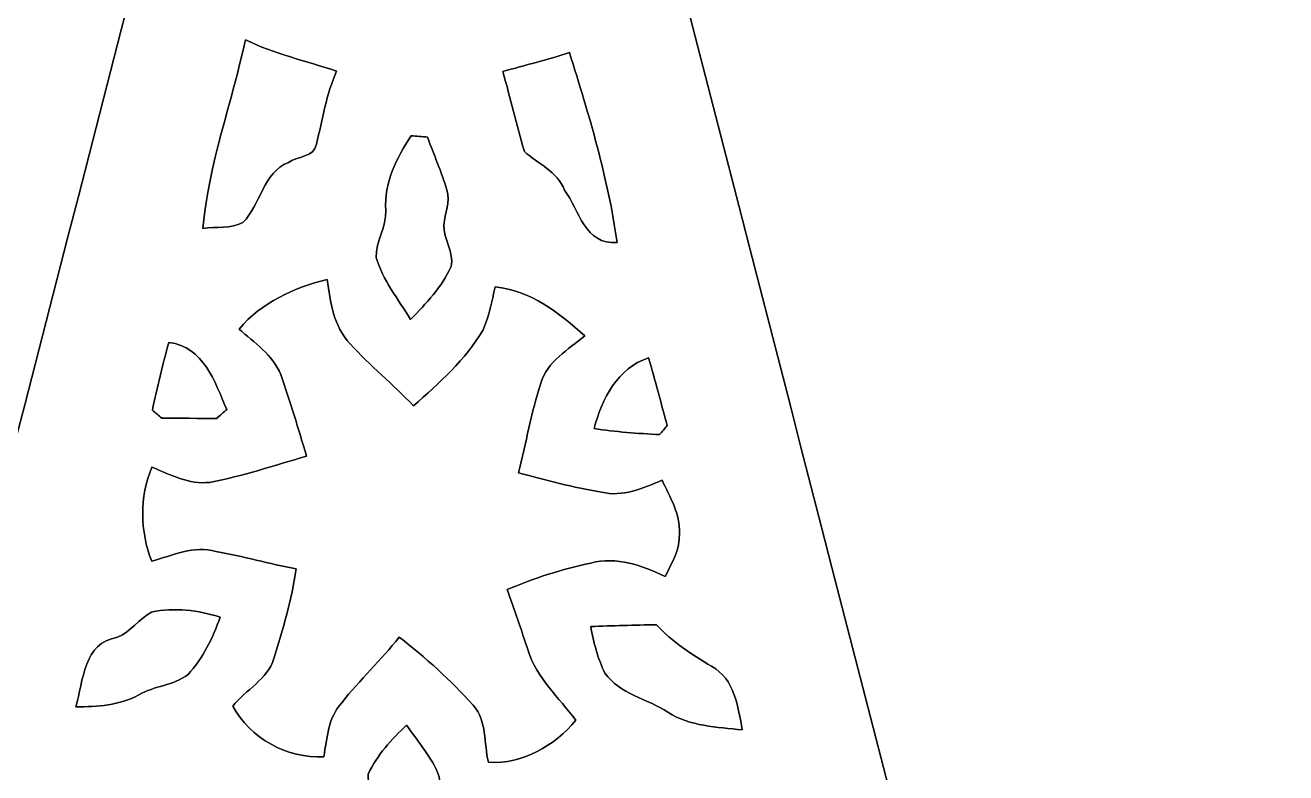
# Model space of a CAD drawing. Header units: centimetres. Extents: x -16.8 to 16.8, y -16.7 to 16.7.
# Drawn here: x -9.74 to 1.92, y -1.49 to 5.42 of the extents above; entities that cross this region are included whole.
import ezdxf

# ---------------------------------------------------------------- set-up
doc = ezdxf.new("R2010")
doc.units = ezdxf.units.CM
doc.header["$MEASUREMENT"] = 0
doc.layers.add('Layer 1', color=7, linetype='Continuous')

msp = doc.modelspace()

# ---------------------------------------------------------------- linework, layer by layer
at = {"layer": 'Layer 1', "color": 7}
for points, knots in [([(-16.77458, 16.66875), (-16.77458, 16.66875), (16.77458, 16.66875), (16.77458, 16.66875), (16.77458, 16.66875), (16.77458, 16.66875), (16.77458, -16.66875), (16.77458, -16.66875), (16.77458, -16.66875), (16.77458, -16.66875), (-16.77458, -16.66875), (-16.77458, -16.66875), (-16.77458, -16.66875), (-16.77458, -16.66875), (-16.77458, 16.66875), (-16.77458, 16.66875), (-16.77458, 16.66875), (-16.77458, 16.66875), (-16.77458, 16.66875), (-16.77458, 16.66875)], [0, 0, 0, 0, 0.16666667, 0.16666667, 0.16666667, 0.16666667, 0.33333333, 0.33333333, 0.33333333, 0.33333333, 0.5, 0.5, 0.5, 0.5, 0.66666667, 0.66666667, 0.66666667, 0.66666667, 1, 1, 1, 1]), ([(-6.23111, 15.51093), (-6.28333, 15.34583), (-6.32495, 15.17756), (-6.36658, 15.00928), (-6.36658, 15.00928), (-8.48431, 6.79132), (-10.60027, -1.42699), (-12.72258, -9.64353), (-12.72258, -9.64353), (-13.14097, -11.31993), (-13.60135, -12.9861), (-13.99858, -14.66779), (-13.99858, -14.66779), (-12.89085, -14.726), (-11.78031, -14.67697), (-10.67153, -14.69425), (-10.67153, -14.69425), (-9.71938, -14.71789), (-8.76723, -14.60676), (-7.81579, -14.6872), (-7.81579, -14.6872), (-7.81332, -15.22624), (-7.81861, -15.76564), (-7.80309, -16.30504), (-7.80309, -16.30504), (-6.73276, -16.32726), (-5.66208, -16.3128), (-4.59176, -16.31456), (-4.59176, -16.31456), (-4.54978, -15.76352), (-4.578, -15.21143), (-4.58011, -14.66003), (-4.58011, -14.66003), (-3.71722, -14.67167), (-2.85609, -14.60288), (-1.99319, -14.62193), (-1.99319, -14.62193), (-0.80151, -14.61135), (0.39123, -14.6491), (1.58221, -14.59971), (1.58221, -14.59971), (1.26718, -13.29655), (0.90452, -12.00467), (0.58632, -10.70187), (0.58632, -10.70187), (-1.45415, -2.80247), (-3.48474, 5.0994), (-5.52097, 12.99986), (-5.52097, 12.99986), (-5.72064, 13.82995), (-5.96759, 14.64874), (-6.14151, 15.48483), (-6.14151, 15.48483), (-6.16409, 15.49153), (-6.20854, 15.50458), (-6.23111, 15.51093), (-6.23111, 15.51093), (-6.23111, 15.51093), (-6.23111, 15.51093), (-6.23111, 15.51093)], [0, 0, 0, 0, 0.0625, 0.0625, 0.0625, 0.0625, 0.125, 0.125, 0.125, 0.125, 0.1875, 0.1875, 0.1875, 0.1875, 0.25, 0.25, 0.25, 0.25, 0.3125, 0.3125, 0.3125, 0.3125, 0.375, 0.375, 0.375, 0.375, 0.4375, 0.4375, 0.4375, 0.4375, 0.5, 0.5, 0.5, 0.5, 0.5625, 0.5625, 0.5625, 0.5625, 0.625, 0.625, 0.625, 0.625, 0.6875, 0.6875, 0.6875, 0.6875, 0.75, 0.75, 0.75, 0.75, 0.8125, 0.8125, 0.8125, 0.8125, 0.875, 0.875, 0.875, 0.875, 1, 1, 1, 1]), ([(-7.70114, 5.28849), (-7.43232, 5.15691), (-7.14058, 5.08988), (-6.85729, 4.99816), (-6.85729, 4.99816), (-6.95466, 4.78296), (-6.98535, 4.54907), (-7.04497, 4.32259), (-7.04497, 4.32259), (-7.06049, 4.19982), (-7.22948, 4.20934), (-7.3025, 4.1529), (-7.3025, 4.1529), (-7.5371, 4.06435), (-7.55862, 3.76061), (-7.72442, 3.59728), (-7.72442, 3.59728), (-7.83661, 3.53907), (-7.97207, 3.55882), (-8.09449, 3.54259), (-8.09449, 3.54259), (-8.04228, 4.13879), (-7.8232, 4.705), (-7.70114, 5.28849)], [0, 0, 0, 0, 0.14285714, 0.14285714, 0.14285714, 0.14285714, 0.28571429, 0.28571429, 0.28571429, 0.28571429, 0.42857143, 0.42857143, 0.42857143, 0.42857143, 0.57142857, 0.57142857, 0.57142857, 0.57142857, 0.71428571, 0.71428571, 0.71428571, 0.71428571, 1, 1, 1, 1]), ([(-5.32059, 4.99427), (-5.11528, 5.05319), (-4.90749, 5.10152), (-4.705, 5.16925), (-4.705, 5.16925), (-4.52438, 4.59423), (-4.34834, 4.00967), (-4.26438, 3.41277), (-4.26438, 3.41277), (-4.56177, 3.38737), (-4.61433, 3.70981), (-4.75051, 3.89678), (-4.75051, 3.89678), (-4.81789, 4.0707), (-4.99428, 4.13914), (-5.12198, 4.2545), (-5.12198, 4.2545), (-5.19642, 4.49862), (-5.24969, 4.74909), (-5.32059, 4.99427)], [0, 0, 0, 0, 0.16666667, 0.16666667, 0.16666667, 0.16666667, 0.33333333, 0.33333333, 0.33333333, 0.33333333, 0.5, 0.5, 0.5, 0.5, 0.66666667, 0.66666667, 0.66666667, 0.66666667, 1, 1, 1, 1]), ([(-6.16867, 4.4002), (-6.11858, 4.39596), (-6.06848, 4.39173), (-6.01804, 4.38714), (-6.01804, 4.38714), (-5.95559, 4.22522), (-5.89068, 4.06435), (-5.83777, 3.89855), (-5.83777, 3.89855), (-5.80461, 3.79024), (-5.85788, 3.68229), (-5.86669, 3.57434), (-5.86669, 3.57434), (-5.86952, 3.44311), (-5.77003, 3.32105), (-5.79896, 3.18946), (-5.79896, 3.18946), (-5.88574, 3.00143), (-6.02933, 2.84692), (-6.17432, 2.70157), (-6.17432, 2.70157), (-6.28721, 2.88678), (-6.43184, 3.06282), (-6.49146, 3.27484), (-6.49146, 3.27484), (-6.4957, 3.42477), (-6.39586, 3.55776), (-6.40221, 3.70946), (-6.40221, 3.70946), (-6.42444, 3.96522), (-6.29991, 4.19276), (-6.16867, 4.4002)], [0, 0, 0, 0, 0.11111111, 0.11111111, 0.11111111, 0.11111111, 0.22222222, 0.22222222, 0.22222222, 0.22222222, 0.33333333, 0.33333333, 0.33333333, 0.33333333, 0.44444444, 0.44444444, 0.44444444, 0.44444444, 0.55555556, 0.55555556, 0.55555556, 0.55555556, 0.66666667, 0.66666667, 0.66666667, 0.66666667, 0.77777778, 0.77777778, 0.77777778, 0.77777778, 1, 1, 1, 1]), ([(-7.75935, 2.61161), (-7.55121, 2.85785), (-7.25417, 2.99473), (-6.94584, 3.07022), (-6.94584, 3.07022), (-6.91374, 2.85997), (-6.88763, 2.63843), (-6.73276, 2.47544), (-6.73276, 2.47544), (-6.54861, 2.27295), (-6.33483, 2.09868), (-6.14539, 1.90077), (-6.14539, 1.90077), (-5.90832, 2.11314), (-5.66596, 2.32904), (-5.50228, 2.60597), (-5.50228, 2.60597), (-5.44654, 2.73191), (-5.42396, 2.86949), (-5.39044, 3.00214), (-5.39044, 3.00214), (-5.06413, 2.96968), (-4.79813, 2.7619), (-4.56424, 2.54776), (-4.56424, 2.54776), (-4.71488, 2.42323), (-4.9089, 2.31246), (-4.96993, 2.11279), (-4.96993, 2.11279), (-5.05742, 1.84044), (-5.10611, 1.55716), (-5.17701, 1.28058), (-5.17701, 1.28058), (-4.92301, 1.21673), (-4.66972, 1.14371), (-4.41008, 1.10455), (-4.41008, 1.10455), (-4.21287, 1.05269), (-4.02625, 1.14265), (-3.84845, 1.2132), (-3.84845, 1.2132), (-3.77578, 1.05692), (-3.68018, 0.90241), (-3.68864, 0.72178), (-3.68864, 0.72178), (-3.68053, 0.57714), (-3.75779, 0.44838), (-3.82058, 0.32385), (-3.82058, 0.32385), (-4.03331, 0.42721), (-4.26755, 0.50941), (-4.5085, 0.44768), (-4.5085, 0.44768), (-4.77238, 0.39053), (-5.03202, 0.30903), (-5.28003, 0.20285), (-5.28003, 0.20285), (-5.21159, 0.01658), (-5.15126, -0.17216), (-5.08776, -0.36054), (-5.08776, -0.36054), (-5.00592, -0.61278), (-4.80448, -0.79939), (-4.64503, -1.00436), (-4.64503, -1.00436), (-4.84576, -1.24319), (-5.13186, -1.41499), (-5.45359, -1.39488), (-5.45359, -1.39488), (-5.49875, -1.2192), (-5.46453, -1.01212), (-5.59506, -0.86748), (-5.59506, -0.86748), (-5.80284, -0.63641), (-6.03356, -0.4258), (-6.28015, -0.23707), (-6.28015, -0.23707), (-6.44525, -0.44944), (-6.64281, -0.63359), (-6.81038, -0.84384), (-6.81038, -0.84384), (-6.93491, -0.98002), (-6.94619, -1.17087), (-6.97548, -1.34373), (-6.97548, -1.34373), (-7.31414, -1.36208), (-7.65704, -1.17404), (-7.81756, -0.87524), (-7.81756, -0.87524), (-7.69691, -0.72319), (-7.49935, -0.62936), (-7.43691, -0.43674), (-7.43691, -0.43674), (-7.35471, -0.16404), (-7.27287, 0.11042), (-7.23159, 0.39264), (-7.23159, 0.39264), (-7.47959, 0.44274), (-7.72442, 0.50835), (-7.97278, 0.55527), (-7.97278, 0.55527), (-8.1788, 0.61278), (-8.37424, 0.51964), (-8.56686, 0.46355), (-8.56686, 0.46355), (-8.67551, 0.74154), (-8.68151, 1.05833), (-8.56474, 1.33456), (-8.56474, 1.33456), (-8.39505, 1.26259), (-8.2229, 1.17299), (-8.03099, 1.1938), (-8.03099, 1.1938), (-7.72619, 1.25166), (-7.43232, 1.35184), (-7.13458, 1.43581), (-7.13458, 1.43581), (-7.21148, 1.6891), (-7.28663, 1.94275), (-7.37447, 2.19181), (-7.37447, 2.19181), (-7.44855, 2.37349), (-7.61718, 2.48673), (-7.75935, 2.61161)], [0, 0, 0, 0, 0.03125, 0.03125, 0.03125, 0.03125, 0.0625, 0.0625, 0.0625, 0.0625, 0.09375, 0.09375, 0.09375, 0.09375, 0.125, 0.125, 0.125, 0.125, 0.15625, 0.15625, 0.15625, 0.15625, 0.1875, 0.1875, 0.1875, 0.1875, 0.21875, 0.21875, 0.21875, 0.21875, 0.25, 0.25, 0.25, 0.25, 0.28125, 0.28125, 0.28125, 0.28125, 0.3125, 0.3125, 0.3125, 0.3125, 0.34375, 0.34375, 0.34375, 0.34375, 0.375, 0.375, 0.375, 0.375, 0.40625, 0.40625, 0.40625, 0.40625, 0.4375, 0.4375, 0.4375, 0.4375, 0.46875, 0.46875, 0.46875, 0.46875, 0.5, 0.5, 0.5, 0.5, 0.53125, 0.53125, 0.53125, 0.53125, 0.5625, 0.5625, 0.5625, 0.5625, 0.59375, 0.59375, 0.59375, 0.59375, 0.625, 0.625, 0.625, 0.625, 0.65625, 0.65625, 0.65625, 0.65625, 0.6875, 0.6875, 0.6875, 0.6875, 0.71875, 0.71875, 0.71875, 0.71875, 0.75, 0.75, 0.75, 0.75, 0.78125, 0.78125, 0.78125, 0.78125, 0.8125, 0.8125, 0.8125, 0.8125, 0.84375, 0.84375, 0.84375, 0.84375, 0.875, 0.875, 0.875, 0.875, 0.90625, 0.90625, 0.90625, 0.90625, 0.9375, 0.9375, 0.9375, 0.9375, 1, 1, 1, 1]), ([(-8.40952, 2.48708), (-8.08743, 2.45392), (-7.98301, 2.12055), (-7.87294, 1.86725), (-7.87294, 1.86725), (-7.90434, 1.84044), (-7.93538, 1.81328), (-7.96608, 1.78611), (-7.96608, 1.78611), (-8.09308, 1.78611), (-8.34708, 1.78611), (-8.47372, 1.78647), (-8.47372, 1.78647), (-8.503, 1.81187), (-8.53228, 1.83727), (-8.56121, 1.86267), (-8.56121, 1.86267), (-8.51747, 2.07257), (-8.4649, 2.28036), (-8.40952, 2.48708)], [0, 0, 0, 0, 0.16666667, 0.16666667, 0.16666667, 0.16666667, 0.33333333, 0.33333333, 0.33333333, 0.33333333, 0.5, 0.5, 0.5, 0.5, 0.66666667, 0.66666667, 0.66666667, 0.66666667, 1, 1, 1, 1]), ([(-4.47781, 1.69192), (-4.40514, 1.96144), (-4.25979, 2.25672), (-3.97404, 2.34421), (-3.97404, 2.34421), (-3.91054, 2.13748), (-3.85798, 1.92758), (-3.80118, 1.71873), (-3.80118, 1.71873), (-3.82482, 1.69122), (-3.84845, 1.66335), (-3.87209, 1.63548), (-3.87209, 1.63548), (-4.07494, 1.64747), (-4.27743, 1.65947), (-4.47781, 1.69192)], [0, 0, 0, 0, 0.2, 0.2, 0.2, 0.2, 0.4, 0.4, 0.4, 0.4, 0.6, 0.6, 0.6, 0.6, 1, 1, 1, 1]), ([(-8.56791, -0.00635), (-8.35554, 0.04057), (-8.13753, 0.01023), (-7.93327, -0.05362), (-7.93327, -0.05362), (-8.00347, -0.24448), (-8.09272, -0.43603), (-8.23419, -0.58491), (-8.23419, -0.58491), (-8.36507, -0.6858), (-8.54428, -0.68651), (-8.68504, -0.77188), (-8.68504, -0.77188), (-8.86389, -0.86854), (-9.07062, -0.88159), (-9.26994, -0.883), (-9.26994, -0.883), (-9.19692, -0.64064), (-9.2008, -0.28963), (-8.88224, -0.23918), (-8.88224, -0.23918), (-8.76088, -0.18591), (-8.68433, -0.06773), (-8.56791, -0.00635)], [0, 0, 0, 0, 0.14285714, 0.14285714, 0.14285714, 0.14285714, 0.28571429, 0.28571429, 0.28571429, 0.28571429, 0.42857143, 0.42857143, 0.42857143, 0.42857143, 0.57142857, 0.57142857, 0.57142857, 0.57142857, 0.71428571, 0.71428571, 0.71428571, 0.71428571, 1, 1, 1, 1]), ([(-4.50885, -0.1397), (-4.30671, -0.13229), (-4.10457, -0.127), (-3.90172, -0.12241), (-3.90172, -0.12241), (-3.75497, -0.28116), (-3.5747, -0.39723), (-3.3909, -0.50729), (-3.3909, -0.50729), (-3.17888, -0.62371), (-3.14501, -0.883), (-3.10727, -1.09573), (-3.10727, -1.09573), (-3.34045, -1.06786), (-3.59163, -1.06433), (-3.79413, -0.9331), (-3.79413, -0.9331), (-3.98463, -0.80398), (-4.23933, -0.76906), (-4.37762, -0.56938), (-4.37762, -0.56938), (-4.44465, -0.43427), (-4.48063, -0.28646), (-4.50885, -0.1397)], [0, 0, 0, 0, 0.14285714, 0.14285714, 0.14285714, 0.14285714, 0.28571429, 0.28571429, 0.28571429, 0.28571429, 0.42857143, 0.42857143, 0.42857143, 0.42857143, 0.57142857, 0.57142857, 0.57142857, 0.57142857, 0.71428571, 0.71428571, 0.71428571, 0.71428571, 1, 1, 1, 1]), ([(-6.56661, -1.50354), (-6.483, -1.3275), (-6.34965, -1.18392), (-6.2103, -1.05057), (-6.2103, -1.05057), (-6.11434, -1.19204), (-6.0004, -1.32468), (-5.92737, -1.48061), (-5.92737, -1.48061), (-5.86528, -1.61325), (-5.93513, -1.7593), (-5.95701, -1.89442), (-5.95701, -1.89442), (-5.98558, -2.00907), (-5.91538, -2.12478), (-5.94783, -2.23838), (-5.94783, -2.23838), (-6.02121, -2.44334), (-6.13339, -2.64583), (-6.31578, -2.77213), (-6.31578, -2.77213), (-6.45548, -2.55199), (-6.56096, -2.29729), (-6.52886, -2.03059), (-6.52886, -2.03059), (-6.49852, -1.85349), (-6.56378, -1.67922), (-6.56661, -1.50354)], [0, 0, 0, 0, 0.125, 0.125, 0.125, 0.125, 0.25, 0.25, 0.25, 0.25, 0.375, 0.375, 0.375, 0.375, 0.5, 0.5, 0.5, 0.5, 0.625, 0.625, 0.625, 0.625, 0.75, 0.75, 0.75, 0.75, 1, 1, 1, 1])]:
    msp.add_open_spline(points, degree=3, knots=knots, dxfattribs=at)
at = {"layer": 'Layer 1', "color": 251}
for points, knots in [([(-6.23111, 15.51093), (-6.20854, 15.50458), (-6.16409, 15.49153), (-6.14151, 15.48483), (-6.14151, 15.48483), (-5.96759, 14.64874), (-5.72064, 13.82995), (-5.52097, 12.99986), (-5.52097, 12.99986), (-3.48474, 5.0994), (-1.45415, -2.80247), (0.58632, -10.70187), (0.58632, -10.70187), (0.90452, -12.00467), (1.26718, -13.29655), (1.58221, -14.59971), (1.58221, -14.59971), (0.39123, -14.6491), (-0.80151, -14.61135), (-1.99319, -14.62193), (-1.99319, -14.62193), (-2.85609, -14.60288), (-3.71722, -14.67167), (-4.58011, -14.66003), (-4.58011, -14.66003), (-4.578, -15.21143), (-4.54978, -15.76352), (-4.59176, -16.31456), (-4.59176, -16.31456), (-5.66208, -16.3128), (-6.73276, -16.32726), (-7.80309, -16.30504), (-7.80309, -16.30504), (-7.81861, -15.76564), (-7.81332, -15.22624), (-7.81579, -14.6872), (-7.81579, -14.6872), (-8.76723, -14.60676), (-9.71938, -14.71789), (-10.67153, -14.69425), (-10.67153, -14.69425), (-11.78031, -14.67697), (-12.89085, -14.726), (-13.99858, -14.66779), (-13.99858, -14.66779), (-13.60135, -12.9861), (-13.14097, -11.31993), (-12.72258, -9.64353), (-12.72258, -9.64353), (-10.60027, -1.42699), (-8.48431, 6.79132), (-6.36658, 15.00928), (-6.36658, 15.00928), (-6.32495, 15.17756), (-6.28333, 15.34583), (-6.23111, 15.51093), (-6.23111, 15.51093), (-6.23111, 15.51093), (-6.23111, 15.51093), (-6.23111, 15.51093)], [0, 0, 0, 0, 0.0625, 0.0625, 0.0625, 0.0625, 0.125, 0.125, 0.125, 0.125, 0.1875, 0.1875, 0.1875, 0.1875, 0.25, 0.25, 0.25, 0.25, 0.3125, 0.3125, 0.3125, 0.3125, 0.375, 0.375, 0.375, 0.375, 0.4375, 0.4375, 0.4375, 0.4375, 0.5, 0.5, 0.5, 0.5, 0.5625, 0.5625, 0.5625, 0.5625, 0.625, 0.625, 0.625, 0.625, 0.6875, 0.6875, 0.6875, 0.6875, 0.75, 0.75, 0.75, 0.75, 0.8125, 0.8125, 0.8125, 0.8125, 0.875, 0.875, 0.875, 0.875, 1, 1, 1, 1]), ([(-7.70114, 5.28849), (-7.8232, 4.705), (-8.04228, 4.13879), (-8.09449, 3.54259), (-8.09449, 3.54259), (-7.97207, 3.55882), (-7.83661, 3.53907), (-7.72442, 3.59728), (-7.72442, 3.59728), (-7.55862, 3.76061), (-7.5371, 4.06435), (-7.3025, 4.1529), (-7.3025, 4.1529), (-7.22948, 4.20934), (-7.06049, 4.19982), (-7.04497, 4.32259), (-7.04497, 4.32259), (-6.98535, 4.54907), (-6.95466, 4.78296), (-6.85729, 4.99816), (-6.85729, 4.99816), (-7.14058, 5.08988), (-7.43232, 5.15691), (-7.70114, 5.28849), (-7.70114, 5.28849), (-7.70114, 5.28849), (-7.70114, 5.28849), (-7.70114, 5.28849)], [0, 0, 0, 0, 0.125, 0.125, 0.125, 0.125, 0.25, 0.25, 0.25, 0.25, 0.375, 0.375, 0.375, 0.375, 0.5, 0.5, 0.5, 0.5, 0.625, 0.625, 0.625, 0.625, 0.75, 0.75, 0.75, 0.75, 1, 1, 1, 1]), ([(-5.32059, 4.99427), (-5.24969, 4.74909), (-5.19642, 4.49862), (-5.12198, 4.2545), (-5.12198, 4.2545), (-4.99428, 4.13914), (-4.81789, 4.0707), (-4.75051, 3.89678), (-4.75051, 3.89678), (-4.61433, 3.70981), (-4.56177, 3.38737), (-4.26438, 3.41277), (-4.26438, 3.41277), (-4.34834, 4.00967), (-4.52438, 4.59423), (-4.705, 5.16925), (-4.705, 5.16925), (-4.90749, 5.10152), (-5.11528, 5.05319), (-5.32059, 4.99427), (-5.32059, 4.99427), (-5.32059, 4.99427), (-5.32059, 4.99427), (-5.32059, 4.99427)], [0, 0, 0, 0, 0.14285714, 0.14285714, 0.14285714, 0.14285714, 0.28571429, 0.28571429, 0.28571429, 0.28571429, 0.42857143, 0.42857143, 0.42857143, 0.42857143, 0.57142857, 0.57142857, 0.57142857, 0.57142857, 0.71428571, 0.71428571, 0.71428571, 0.71428571, 1, 1, 1, 1]), ([(-6.16867, 4.4002), (-6.29991, 4.19276), (-6.42444, 3.96522), (-6.40221, 3.70946), (-6.40221, 3.70946), (-6.39586, 3.55776), (-6.4957, 3.42477), (-6.49146, 3.27484), (-6.49146, 3.27484), (-6.43184, 3.06282), (-6.28721, 2.88678), (-6.17432, 2.70157), (-6.17432, 2.70157), (-6.02933, 2.84692), (-5.88574, 3.00143), (-5.79896, 3.18946), (-5.79896, 3.18946), (-5.77003, 3.32105), (-5.86952, 3.44311), (-5.86669, 3.57434), (-5.86669, 3.57434), (-5.85788, 3.68229), (-5.80461, 3.79024), (-5.83777, 3.89855), (-5.83777, 3.89855), (-5.89068, 4.06435), (-5.95559, 4.22522), (-6.01804, 4.38714), (-6.01804, 4.38714), (-6.06848, 4.39173), (-6.11858, 4.39596), (-6.16867, 4.4002), (-6.16867, 4.4002), (-6.16867, 4.4002), (-6.16867, 4.4002), (-6.16867, 4.4002)], [0, 0, 0, 0, 0.1, 0.1, 0.1, 0.1, 0.2, 0.2, 0.2, 0.2, 0.3, 0.3, 0.3, 0.3, 0.4, 0.4, 0.4, 0.4, 0.5, 0.5, 0.5, 0.5, 0.6, 0.6, 0.6, 0.6, 0.7, 0.7, 0.7, 0.7, 0.8, 0.8, 0.8, 0.8, 1, 1, 1, 1]), ([(-7.75935, 2.61161), (-7.61718, 2.48673), (-7.44855, 2.37349), (-7.37447, 2.19181), (-7.37447, 2.19181), (-7.28663, 1.94275), (-7.21148, 1.6891), (-7.13458, 1.43581), (-7.13458, 1.43581), (-7.43232, 1.35184), (-7.72619, 1.25166), (-8.03099, 1.1938), (-8.03099, 1.1938), (-8.2229, 1.17299), (-8.39505, 1.26259), (-8.56474, 1.33456), (-8.56474, 1.33456), (-8.68151, 1.05833), (-8.67551, 0.74154), (-8.56686, 0.46355), (-8.56686, 0.46355), (-8.37424, 0.51964), (-8.1788, 0.61278), (-7.97278, 0.55527), (-7.97278, 0.55527), (-7.72442, 0.50835), (-7.47959, 0.44274), (-7.23159, 0.39264), (-7.23159, 0.39264), (-7.27287, 0.11042), (-7.35471, -0.16404), (-7.43691, -0.43674), (-7.43691, -0.43674), (-7.49935, -0.62936), (-7.69691, -0.72319), (-7.81756, -0.87524), (-7.81756, -0.87524), (-7.65704, -1.17404), (-7.31414, -1.36208), (-6.97548, -1.34373), (-6.97548, -1.34373), (-6.94619, -1.17087), (-6.93491, -0.98002), (-6.81038, -0.84384), (-6.81038, -0.84384), (-6.64281, -0.63359), (-6.44525, -0.44944), (-6.28015, -0.23707), (-6.28015, -0.23707), (-6.03356, -0.4258), (-5.80284, -0.63641), (-5.59506, -0.86748), (-5.59506, -0.86748), (-5.46453, -1.01212), (-5.49875, -1.2192), (-5.45359, -1.39488), (-5.45359, -1.39488), (-5.13186, -1.41499), (-4.84576, -1.24319), (-4.64503, -1.00436), (-4.64503, -1.00436), (-4.80448, -0.79939), (-5.00592, -0.61278), (-5.08776, -0.36054), (-5.08776, -0.36054), (-5.15126, -0.17216), (-5.21159, 0.01658), (-5.28003, 0.20285), (-5.28003, 0.20285), (-5.03202, 0.30903), (-4.77238, 0.39053), (-4.5085, 0.44768), (-4.5085, 0.44768), (-4.26755, 0.50941), (-4.03331, 0.42721), (-3.82058, 0.32385), (-3.82058, 0.32385), (-3.75779, 0.44838), (-3.68053, 0.57714), (-3.68864, 0.72178), (-3.68864, 0.72178), (-3.68018, 0.90241), (-3.77578, 1.05692), (-3.84845, 1.2132), (-3.84845, 1.2132), (-4.02625, 1.14265), (-4.21287, 1.05269), (-4.41008, 1.10455), (-4.41008, 1.10455), (-4.66972, 1.14371), (-4.92301, 1.21673), (-5.17701, 1.28058), (-5.17701, 1.28058), (-5.10611, 1.55716), (-5.05742, 1.84044), (-4.96993, 2.11279), (-4.96993, 2.11279), (-4.9089, 2.31246), (-4.71488, 2.42323), (-4.56424, 2.54776), (-4.56424, 2.54776), (-4.79813, 2.7619), (-5.06413, 2.96968), (-5.39044, 3.00214), (-5.39044, 3.00214), (-5.42396, 2.86949), (-5.44654, 2.73191), (-5.50228, 2.60597), (-5.50228, 2.60597), (-5.66596, 2.32904), (-5.90832, 2.11314), (-6.14539, 1.90077), (-6.14539, 1.90077), (-6.33483, 2.09868), (-6.54861, 2.27295), (-6.73276, 2.47544), (-6.73276, 2.47544), (-6.88763, 2.63843), (-6.91374, 2.85997), (-6.94584, 3.07022), (-6.94584, 3.07022), (-7.25417, 2.99473), (-7.55121, 2.85785), (-7.75935, 2.61161), (-7.75935, 2.61161), (-7.75935, 2.61161), (-7.75935, 2.61161), (-7.75935, 2.61161)], [0, 0, 0, 0, 0.03030303, 0.03030303, 0.03030303, 0.03030303, 0.06060606, 0.06060606, 0.06060606, 0.06060606, 0.09090909, 0.09090909, 0.09090909, 0.09090909, 0.12121212, 0.12121212, 0.12121212, 0.12121212, 0.15151515, 0.15151515, 0.15151515, 0.15151515, 0.18181818, 0.18181818, 0.18181818, 0.18181818, 0.21212121, 0.21212121, 0.21212121, 0.21212121, 0.24242424, 0.24242424, 0.24242424, 0.24242424, 0.27272727, 0.27272727, 0.27272727, 0.27272727, 0.3030303, 0.3030303, 0.3030303, 0.3030303, 0.33333333, 0.33333333, 0.33333333, 0.33333333, 0.36363636, 0.36363636, 0.36363636, 0.36363636, 0.39393939, 0.39393939, 0.39393939, 0.39393939, 0.42424242, 0.42424242, 0.42424242, 0.42424242, 0.45454545, 0.45454545, 0.45454545, 0.45454545, 0.48484848, 0.48484848, 0.48484848, 0.48484848, 0.51515152, 0.51515152, 0.51515152, 0.51515152, 0.54545455, 0.54545455, 0.54545455, 0.54545455, 0.57575758, 0.57575758, 0.57575758, 0.57575758, 0.60606061, 0.60606061, 0.60606061, 0.60606061, 0.63636364, 0.63636364, 0.63636364, 0.63636364, 0.66666667, 0.66666667, 0.66666667, 0.66666667, 0.6969697, 0.6969697, 0.6969697, 0.6969697, 0.72727273, 0.72727273, 0.72727273, 0.72727273, 0.75757576, 0.75757576, 0.75757576, 0.75757576, 0.78787879, 0.78787879, 0.78787879, 0.78787879, 0.81818182, 0.81818182, 0.81818182, 0.81818182, 0.84848485, 0.84848485, 0.84848485, 0.84848485, 0.87878788, 0.87878788, 0.87878788, 0.87878788, 0.90909091, 0.90909091, 0.90909091, 0.90909091, 0.93939394, 0.93939394, 0.93939394, 0.93939394, 1, 1, 1, 1]), ([(-8.40952, 2.48708), (-8.4649, 2.28036), (-8.51747, 2.07257), (-8.56121, 1.86267), (-8.56121, 1.86267), (-8.53228, 1.83727), (-8.503, 1.81187), (-8.47372, 1.78647), (-8.47372, 1.78647), (-8.34708, 1.78611), (-8.09308, 1.78611), (-7.96608, 1.78611), (-7.96608, 1.78611), (-7.93538, 1.81328), (-7.90434, 1.84044), (-7.87294, 1.86725), (-7.87294, 1.86725), (-7.98301, 2.12055), (-8.08743, 2.45392), (-8.40952, 2.48708), (-8.40952, 2.48708), (-8.40952, 2.48708), (-8.40952, 2.48708), (-8.40952, 2.48708)], [0, 0, 0, 0, 0.14285714, 0.14285714, 0.14285714, 0.14285714, 0.28571429, 0.28571429, 0.28571429, 0.28571429, 0.42857143, 0.42857143, 0.42857143, 0.42857143, 0.57142857, 0.57142857, 0.57142857, 0.57142857, 0.71428571, 0.71428571, 0.71428571, 0.71428571, 1, 1, 1, 1]), ([(-4.47781, 1.69192), (-4.27743, 1.65947), (-4.07494, 1.64747), (-3.87209, 1.63548), (-3.87209, 1.63548), (-3.84845, 1.66335), (-3.82482, 1.69122), (-3.80118, 1.71873), (-3.80118, 1.71873), (-3.85798, 1.92758), (-3.91054, 2.13748), (-3.97404, 2.34421), (-3.97404, 2.34421), (-4.25979, 2.25672), (-4.40514, 1.96144), (-4.47781, 1.69192), (-4.47781, 1.69192), (-4.47781, 1.69192), (-4.47781, 1.69192), (-4.47781, 1.69192)], [0, 0, 0, 0, 0.16666667, 0.16666667, 0.16666667, 0.16666667, 0.33333333, 0.33333333, 0.33333333, 0.33333333, 0.5, 0.5, 0.5, 0.5, 0.66666667, 0.66666667, 0.66666667, 0.66666667, 1, 1, 1, 1]), ([(-8.56791, -0.00635), (-8.68433, -0.06773), (-8.76088, -0.18591), (-8.88224, -0.23918), (-8.88224, -0.23918), (-9.2008, -0.28963), (-9.19692, -0.64064), (-9.26994, -0.883), (-9.26994, -0.883), (-9.07062, -0.88159), (-8.86389, -0.86854), (-8.68504, -0.77188), (-8.68504, -0.77188), (-8.54428, -0.68651), (-8.36507, -0.6858), (-8.23419, -0.58491), (-8.23419, -0.58491), (-8.09272, -0.43603), (-8.00347, -0.24448), (-7.93327, -0.05362), (-7.93327, -0.05362), (-8.13753, 0.01023), (-8.35554, 0.04057), (-8.56791, -0.00635), (-8.56791, -0.00635), (-8.56791, -0.00635), (-8.56791, -0.00635), (-8.56791, -0.00635)], [0, 0, 0, 0, 0.125, 0.125, 0.125, 0.125, 0.25, 0.25, 0.25, 0.25, 0.375, 0.375, 0.375, 0.375, 0.5, 0.5, 0.5, 0.5, 0.625, 0.625, 0.625, 0.625, 0.75, 0.75, 0.75, 0.75, 1, 1, 1, 1]), ([(-4.50885, -0.1397), (-4.48063, -0.28646), (-4.44465, -0.43427), (-4.37762, -0.56938), (-4.37762, -0.56938), (-4.23933, -0.76906), (-3.98463, -0.80398), (-3.79413, -0.9331), (-3.79413, -0.9331), (-3.59163, -1.06433), (-3.34045, -1.06786), (-3.10727, -1.09573), (-3.10727, -1.09573), (-3.14501, -0.883), (-3.17888, -0.62371), (-3.3909, -0.50729), (-3.3909, -0.50729), (-3.5747, -0.39723), (-3.75497, -0.28116), (-3.90172, -0.12241), (-3.90172, -0.12241), (-4.10457, -0.127), (-4.30671, -0.13229), (-4.50885, -0.1397), (-4.50885, -0.1397), (-4.50885, -0.1397), (-4.50885, -0.1397), (-4.50885, -0.1397)], [0, 0, 0, 0, 0.125, 0.125, 0.125, 0.125, 0.25, 0.25, 0.25, 0.25, 0.375, 0.375, 0.375, 0.375, 0.5, 0.5, 0.5, 0.5, 0.625, 0.625, 0.625, 0.625, 0.75, 0.75, 0.75, 0.75, 1, 1, 1, 1]), ([(-6.56661, -1.50354), (-6.56378, -1.67922), (-6.49852, -1.85349), (-6.52886, -2.03059), (-6.52886, -2.03059), (-6.56096, -2.29729), (-6.45548, -2.55199), (-6.31578, -2.77213), (-6.31578, -2.77213), (-6.13339, -2.64583), (-6.02121, -2.44334), (-5.94783, -2.23838), (-5.94783, -2.23838), (-5.91538, -2.12478), (-5.98558, -2.00907), (-5.95701, -1.89442), (-5.95701, -1.89442), (-5.93513, -1.7593), (-5.86528, -1.61325), (-5.92737, -1.48061), (-5.92737, -1.48061), (-6.0004, -1.32468), (-6.11434, -1.19204), (-6.2103, -1.05057), (-6.2103, -1.05057), (-6.34965, -1.18392), (-6.483, -1.3275), (-6.56661, -1.50354), (-6.56661, -1.50354), (-6.56661, -1.50354), (-6.56661, -1.50354), (-6.56661, -1.50354)], [0, 0, 0, 0, 0.11111111, 0.11111111, 0.11111111, 0.11111111, 0.22222222, 0.22222222, 0.22222222, 0.22222222, 0.33333333, 0.33333333, 0.33333333, 0.33333333, 0.44444444, 0.44444444, 0.44444444, 0.44444444, 0.55555556, 0.55555556, 0.55555556, 0.55555556, 0.66666667, 0.66666667, 0.66666667, 0.66666667, 0.77777778, 0.77777778, 0.77777778, 0.77777778, 1, 1, 1, 1])]:
    msp.add_open_spline(points, degree=3, knots=knots, dxfattribs=at)

doc.saveas('drawing.dxf')
